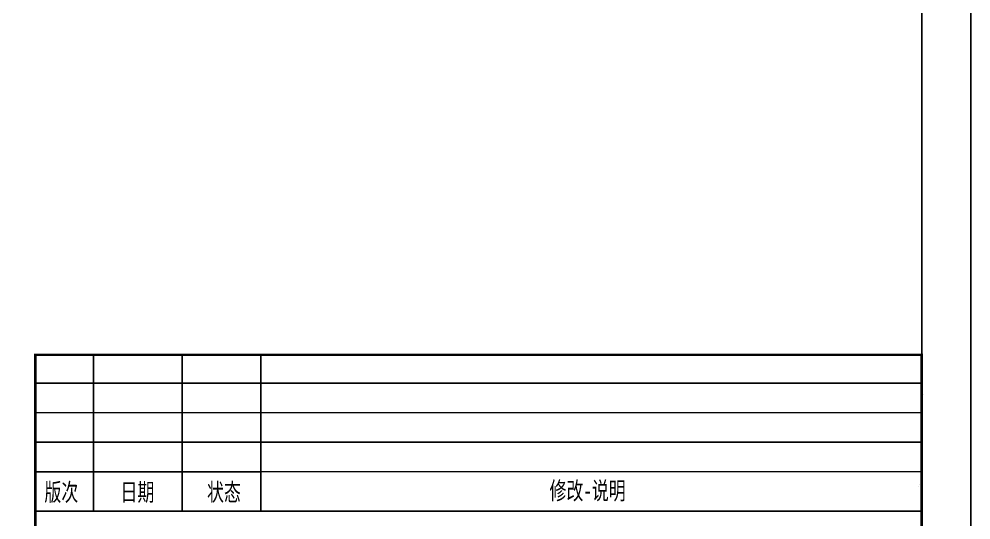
# Model space of a CAD drawing. Extents: x 631 to 1225, y -441 to -21.
# Drawn here: x 1031.9 to 1225.2, y -332.6 to -230.8 of the extents above; entities that cross this region are included whole.
import ezdxf

# ---------------------------------------------------------------- set-up
doc = ezdxf.new("R2010")
doc.units = 0
doc.header["$MEASUREMENT"] = 0
for name, color, linetype in [('1', 7, 'Continuous'), ('GT_1', 7, 'Continuous'), ('内层矩形', 1, 'Continuous'), ('外层矩形', 1, 'Continuous'), ('日期', 1, 'Continuous'), ('版次', 1, 'Continuous'), ('状态', 1, 'Continuous')]:
    doc.layers.add(name, color=color, linetype=linetype)
doc.styles.add('宋体', font='', dxfattribs={"width": 0.7})
doc.styles.get('宋体').set_extended_font_data('SimSun')

# ---------------------------------------------------------------- blocks, each defined once
blk = doc.blocks.new('图签')
at = {"layer": '1'}
for p, q in [((-180, 59.93), (-180, 131.76)), ((0, 60.06), (0, 131.76)), ((-0.72, 105.01), (-0.72, 105.01)), ((-0.72, 105.01), (-0.72, 105.01)), ((-0.72, 105.01), (-0.72, 105.01)), ((-0.72, 105.01), (-0.72, 105.01)), ((-0.53, 105.36), (-0.53, 105.36)), ((-0.53, 105.36), (-0.53, 105.36)), ((-0.53, 105.36), (-0.53, 105.36)), ((-0.53, 105.36), (-0.53, 105.36))]:
    blk.add_line(p, q, dxfattribs=at)
at = {"layer": '1', "color": 7}
blk.add_line((0.34, 123.67), (0.34, 123.67), dxfattribs=at)
blk.add_line((0.34, 123.67), (0.34, 123.67), dxfattribs=at)
blk.add_line((0.34, 123.67), (0.34, 123.67), dxfattribs=at)
blk.add_line((0.34, 123.67), (0.34, 123.67), dxfattribs=at)
at = {"layer": '1', "color": 7, "const_width": 0.5}
blk.add_lwpolyline([(-180, 0), (0, 0), (0, 131.76), (-180, 131.76)], close=True, dxfattribs=at)
at = {"layer": '1', "color": 7, "const_width": 0.3}
for points in [[(-168.2, 132), (-168.2, 100)], [(-150.2, 132), (-150.2, 100)], [(-134.2, 132), (-134.2, 100)], [(-180.2, 126), (-0.2, 126)], [(-180.2, 120), (-0.2, 120)], [(-180.2, 114), (-0.2, 114)], [(-180.2, 108), (-0.2, 108)], [(-180.2, 100), (-0.2, 100)]]:
    blk.add_lwpolyline(points, dxfattribs=at)
at = {"layer": '1', "color": 7, "style": '宋体', "width": 0.7}
for s, p in [('修改-说明', (-75.58, 102.36)), ('版次', (-178.16, 102.07)), ('日期 ', (-162.71, 102.07)), ('状态', (-145.14, 102.07))]:
    blk.add_text(s, height=3.6, dxfattribs=at).set_placement(p)
blk = doc.blocks.new('*U6')
blk.add_blockref('图签', (0, 0))

msp = doc.modelspace()

# ---------------------------------------------------------------- linework, layer by layer
at = {"layer": 'GT_1'}
msp.add_line((1225.22, -440.81), (1225.22, -20.81), dxfattribs=at)
at = {"layer": 'GT_1', "color": 1}
msp.add_line((1215.22, -430.81), (1215.22, -30.81), dxfattribs=at)
at = {"layer": '内层矩形'}
msp.add_lwpolyline([(656.22, -30.81), (1215.22, -30.81), (1215.22, -430.81), (656.22, -430.81)], close=True, dxfattribs=at)
at = {"layer": '外层矩形'}
msp.add_lwpolyline([(631.22, -20.81), (1225.22, -20.81), (1225.22, -440.81), (631.22, -440.81)], close=True, dxfattribs=at)
at = {"layer": '日期'}
msp.add_lwpolyline([(1047.02, -299.05), (1065.02, -299.05), (1065.02, -322.81), (1047.02, -322.81)], close=True, dxfattribs=at)
at = {"layer": '版次'}
msp.add_lwpolyline([(1035.22, -299.05), (1047.02, -299.05), (1047.02, -322.81), (1035.22, -322.81)], close=True, dxfattribs=at)
at = {"layer": '状态'}
msp.add_lwpolyline([(1065.02, -299.05), (1081.02, -299.05), (1081.02, -322.81), (1065.02, -322.81)], close=True, dxfattribs=at)

# ---------------------------------------------------------------- block references
msp.add_blockref('*U6', (1215.22, -430.81))

doc.saveas('drawing.dxf')
